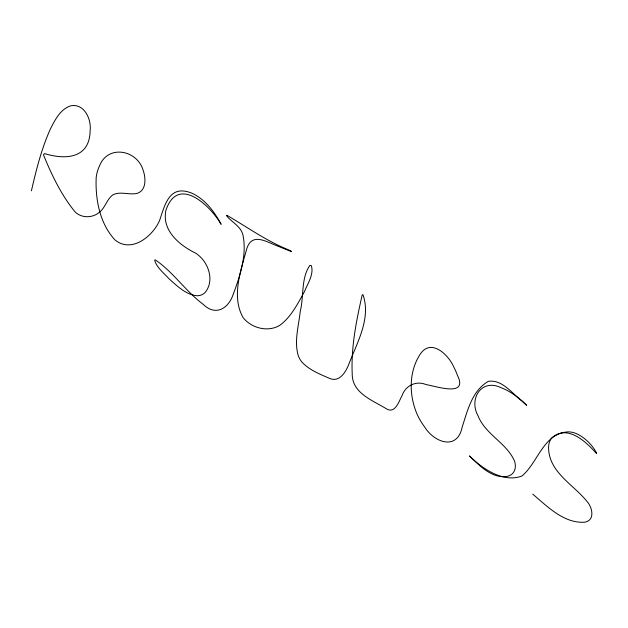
<?xml version="1.0" encoding="UTF-8"?>
<svg xmlns="http://www.w3.org/2000/svg" width="628" height="628" viewBox="0 0 628 628"><rect width="100%" height="100%" fill="white"/><g stroke="black" fill="none" stroke-linecap="round" stroke-linejoin="round"><path stroke-width="0.94" d="M31.4 190.841C36.306 169.631 41.589 148.318 50.648 128.434C55.217 119.595 60.414 109.256 70.517 105.873C84.152 102.906 91.555 119.242 90.142 130.632C89.733 158.711 65.32 160.014 44.533 153.585L43.465 154.771C51.559 174.749 61.34 195.175 75.117 211.926C81.452 218.199 92.057 218.159 98.871 212.696C105.19 208.151 106.587 199.578 112.734 194.923C120.458 190.857 129.407 195.418 137.548 193.251C146.756 189.86 145.751 177.481 143.035 169.913C136.873 149.778 107.639 144.338 99.436 166.114A49.243 33.834 60.9 0 0 96.202 177.237C95.189 199.005 99.687 223.497 114.94 239.888C131.488 253.571 152.667 236.426 159.591 220.475C165.007 204.704 169.207 184.412 191.281 192.945C204.893 198.809 214.329 211.612 221.127 224.314C210.294 205.513 177.787 174.702 165.902 210.341C161.671 230.421 179.263 245.108 195.332 252.998C208.088 260.722 215.412 280.653 204.806 292.829A22.836 15.692 60.9 0 1 197.019 295.741C185.653 294.681 177.072 285.866 168.932 278.706C163.892 272.96 156.655 267.709 154.621 260.11L155.344 259.906C173.414 272.191 185.817 291.455 203.441 304.525C215.616 316.504 228.561 308.419 233.169 294.414C240.155 275.786 246.961 255.258 243.02 235.233C240.932 226.127 231.763 222.343 226.48 215.647L226.873 215.255C246.922 226.967 266.036 240.673 287.726 249.504C288.707 249.897 294.116 252.589 290.167 251.106C284.822 249.033 279.539 246.804 274.201 244.692C262.292 239.472 250.203 233.538 246.074 251.255C240.241 272.152 231.599 297.083 243.028 317.493C251.333 328.303 268.368 332.612 280.159 325.076C291.314 316.677 297.696 303.677 304.392 291.761C307.571 283.683 314.079 274.546 311.362 265.644L309.902 265.346C300.82 278.29 304.015 296.612 300.215 311.535C298.7 326.16 293.904 341.397 298.347 355.911A14.727 10.119 60.9 0 0 302.272 362.497C309.541 370.041 319.558 374.06 329.001 378.15C339.74 383.339 346.452 371.046 349.427 362.686C357.717 341.538 370.999 318.051 363.039 294.846L362.246 294.744C356.414 320.327 351.005 347.088 352.206 373.542C351.837 393.042 372.31 400.177 386.11 408.624C395.083 414.488 398.89 401.355 402.085 395.538C405.547 385.529 416.27 380.387 426.098 384.595C435.628 386.087 468.512 397.61 457.49 375.473A50.067 34.399 60.9 0 0 453.534 366.509C448.376 354.836 431.271 338.099 420.438 353.847C408.483 371.705 408.875 395.899 417.479 415.069A46.496 31.942 60.9 0 0 424.826 427.221C434.184 442.293 457.058 451.03 462.098 427.425C467.444 410.791 472.044 390.718 488.333 381.345C502.298 379.186 512.142 393.732 522.347 401.143C522.904 401.59 528.384 406.873 526.036 404.856C521.444 400.436 516.593 396.252 511.223 392.79A55.17 37.9 60.9 0 0 501.544 387.9C481.684 377.938 468.472 398.615 478.034 415.822C485.499 434.733 507.039 443.085 514.701 461.494A14.664 10.072 60.9 0 1 515.046 468.951C512.652 478.944 499.598 477.68 492.415 474.101C483.372 470.019 476.566 462.601 469.461 455.928C482.351 468.731 503.303 483.12 521.97 476C538.227 462.428 543.55 432.496 568.937 431.852A31.533 21.666 60.9 0 1 578.16 434.435C585.916 438.666 592.589 445.276 596.6 453.165L596.49 453.495C585.948 441.735 567.681 424.12 551.957 437.7A20.881 14.342 60.9 0 0 548.582 446.783C548.181 471.958 573.301 484.274 587.078 501.536C592.314 507.322 595.352 520.204 584.888 522.182C563.983 523.705 547.483 506.537 532.732 494.142"/></g></svg>
